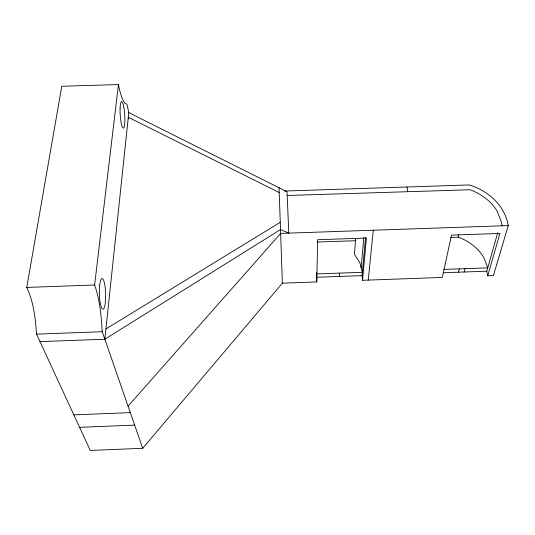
<?xml version="1.0" encoding="UTF-8"?>
<svg xmlns="http://www.w3.org/2000/svg" width="535" height="535" viewBox="0 0 535 535"><rect width="100%" height="100%" fill="white"/><g stroke="black" fill="none" stroke-linecap="round" stroke-linejoin="round"><path stroke-width="0.8" d="M40.005 341.638L104.84 339.223L128.788 112.617L126.942 104.178L124.849 103.415L122.321 98.895L119.773 90.85L118.429 84.57L61.786 86.255L26.75 287.422C33.645 301.941 35.417 318.278 36.54 334.141L90.254 450.43L142.691 448.31L282.38 283.162L316.78 281.932L316.446 272.389M316.78 281.932L317.629 239.72L366.435 238.035L362.536 280.3L442.311 277.444L451.52 235.099L499.944 233.427L487.733 275.826L493.404 275.619L508.25 225.596C504.906 205.621 488 190.44 469.121 184.943L284.473 191.042M339.29 276.448L339.471 273.124M355.648 238.543L354.458 254.192L359.841 262.805L362.369 272.308L316.546 273.933M361.145 267.701L363.813 237.493M362.536 280.3L362.061 275.639L365.539 237.393M368.247 280.093L373.296 230.224M142.691 448.31L102.232 331.713C101.242 315.978 99.918 299.961 94.621 285.008L118.429 84.57M450.657 237.433L458.127 237.172L458.676 234.778M458.515 272.201L459.324 268.864M464.173 272.001L465.009 268.664M487.733 275.826L486.783 271.198L497.744 232.672M128.066 406.152L280.668 233.4L508.25 225.596M104.84 339.223L280.534 229.542L288.786 233.12L287.034 191.731L128.788 112.617M105.923 328.971L280.28 222.279M79.575 427.311L134.646 425.118M73.823 414.859L130.313 412.632M36.54 334.141L102.232 331.713M317.335 242.041L355.755 240.717M443.876 269.413L487.733 267.854L484.235 258.425A46.344 36.674 11.6 0 0 459.144 237.453L458.127 237.172M26.75 287.422L94.621 285.008M316.479 277.264L362.061 275.639M443.154 272.75L486.783 271.198M287.188 195.496L470.091 189.751A49.722 37.811 10.6 0 1 497.196 211.312L501.054 221.029L502.138 225.81M279.223 192.56L128.293 117.299L128.647 118.89M407.015 186.996L407.69 191.497M279.049 187.745L282.38 283.162M120.101 108.204A13.315 2.247 86.3 0 0 123.304 128.139A13.315 2.247 86.3 0 0 124 108.217A13.315 2.247 86.3 0 0 120.101 108.204M99.664 285.409A15.361 3.123 88.4 0 0 102.747 309.183A15.361 3.123 88.4 0 0 105.107 286.961A15.361 3.123 88.4 0 0 99.664 285.409"/></g></svg>
